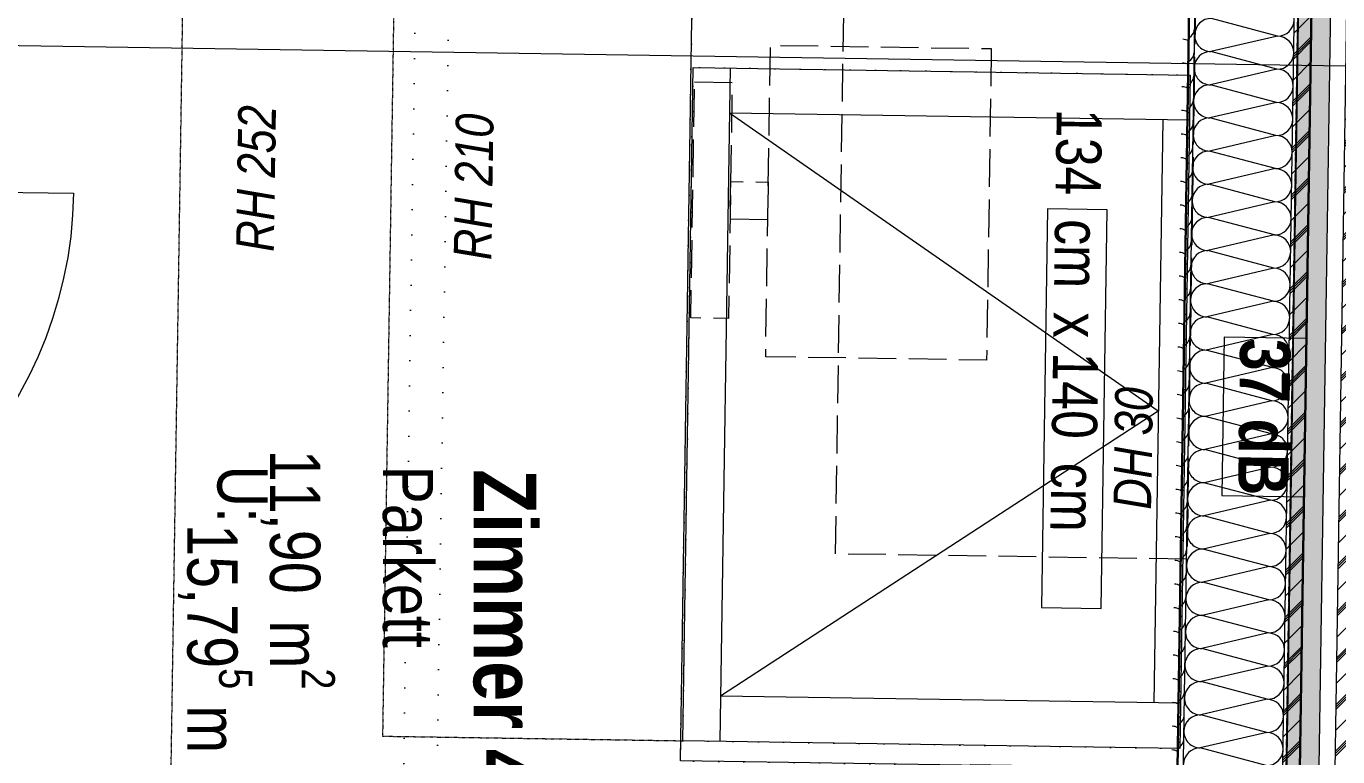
# Model space of a CAD drawing. Header units: metres. Extents: x -19025 to 34897, y -14024 to 26069.
# Drawn here: x -3271 to -659, y 9351 to 10804 of the extents above; entities that cross this region are included whole.
import ezdxf
from ezdxf.enums import TextEntityAlignment as Align

# ---------------------------------------------------------------- set-up
doc = ezdxf.new("R2010")
doc.units = ezdxf.units.M
doc.header["$MEASUREMENT"] = 0
for name, pattern in [('Punktlinie weit', [0.05, 0, -0.05]), ('Strichlinie eng', [0.1, 0.075, -0.025]), ('Strichlinie mittel', [0.15, 0.1, -0.05])]:
    doc.linetypes.add(name, pattern=pattern)
for name, color, linetype in [('11__100 Achsraster', 7, 'Continuous'), ('130 Wand Innen', 7, 'Continuous'), ('220 Bodenaufbau', 7, 'Continuous'), ('310 Dachkonstruktion massiv', 7, 'Continuous'), ('330 Dachdeckung', 7, 'Continuous'), ('510 Moeblierung', 7, 'Continuous'), ('810 Raumstempel', 7, 'Continuous'), ('930 Beschriftung Allgemein', 7, 'Continuous'), ('936 Beschriftung PP', 7, 'Continuous'), ('936 Beschriftung PP Schallschutz', 7, 'Continuous')]:
    doc.layers.add(name, color=color, linetype=linetype)
doc.styles.add('ERSTELLTER_STIL_1', font='ARIALN.TTF')
doc.styles.add('ERSTELLTER_STIL_2', font='ARIALNB.TTF')
doc.styles.add('ERSTELLTER_STIL_4', font='arialbd.ttf')
doc.styles.add('ERSTELLTER_STIL_6', font='ARIALNI.TTF')
doc.linetypes.add('Grenze Bezirk', pattern='A,0,[2,22HAUS116_412 STG1 _ 2.DG_IndexB_2026-08-161.Shx,S=0.001587,R=0,X=0,Y=0],-0.25,0', length=0.25)
pattern_1 = [(225, (-0.0023, 0.0023), (-0.04596194, 0.04596194), []), (225, (0, 0), (-0.04596194, 0.04596194), []), (225, (0.0023, -0.0023), (-0.04596194, 0.04596194), []), (225, (-0.068943, -0.02298), (-0.02298097, 0.02298097), [])]

# ---------------------------------------------------------------- blocks, each defined once
blk = doc.blocks.new('Decke_1_1', base_point=(-12.5417, 13.2338))
at = {"layer": '220 Bodenaufbau', "color": 7, "linetype": 'Continuous', "lineweight": 13, "flags": 128}
blk.add_lwpolyline([(-12.482, 21.772), (-12.74, 17.1693), (-10.4444, 17.0406), (-10.6591, 13.2049), (-12.5417, 13.2338), (-12.638, 6.9481), (-12.5214, 6.9463), (-12.5836, 2.8868), (-8.4848, 2.8239), (-8.5307, -0.1696), (-2.6045, -0.1696), (-2.5423, 3.8838), (-1.8278, 3.873), (-1.7618, 8.1713), (-2.5953, 8.1841), (-2.4657, 16.6303), (-2.3698, 16.6251), (-2.1874, 19.881)], dxfattribs=at)
blk = doc.blocks.new('Büroarbeitsplatz 27[81]_1', base_point=(-2.689, 15.4466))
at = {"layer": '510 Moeblierung', "color": 253, "linetype": 'Strichlinie eng', "lineweight": 9, "true_color": 0x9f9f9f, "flags": 128}
for points in [[(-2.689, 15.4466), (-2.7104, 14.0467), (-3.4103, 14.0575), (-3.3889, 15.4573)], [(-3.0999, 15.0628), (-3.1094, 14.4429), (-3.5493, 14.4497), (-3.5398, 15.0696)], [(-3.691, 14.9969), (-3.616, 14.9957), (-3.6232, 14.5258), (-3.6982, 14.5269)], [(-3.5452, 14.7221), (-3.6202, 14.7233), (-3.619, 14.7983), (-3.544, 14.7971)]]:
    blk.add_lwpolyline(points, close=True, dxfattribs=at)
blk = doc.blocks.new('Zimmer 4_029_34_1', base_point=(-4.3558, 13.9388))
at = {"layer": '810 Raumstempel', "color": 7, "lineweight": 13, "char_height": 0.1, "attachment_point": 1, "rotation": 270, "style": 'ERSTELLTER_STIL_1'}
for s, insert in [('\\A1;{\\pql;\\pt0,0.05;\\fArial Narrow|b0|i0|c0|p0;\\W1.000000;11,90\\fArial Narrow|b0|i0|c0|p0;\\W1.000000;\\A1{\\H.66x;\\S^  ;}\\fArial Narrow|b0|i0|c0|p0;\\W1.000000; m\\fArial Narrow|b0|i0|c0|p0;\\W1.000000;\\A1{\\H.66x;\\S2^  ;}}', (-4.4072, 14.2646)), ('\\A1;{\\pql;\\pt0,0.05;\\fArial Narrow|b0|i0|c0|p0;\\W1.000000;15,79\\fArial Narrow|b0|i0|c0|p0;\\W1.000000;\\A1{\\H.66x;\\S5^  ;}\\fArial Narrow|b0|i0|c0|p0;\\W1.000000; m\\fArial Narrow|b0|i0|c0|p0;\\W1.000000;\\A1{\\H.66x;\\S^  ;}}', (-4.5719, 14.1167))]:
    blk.add_mtext(s, dxfattribs=dict(at, insert=insert))
at = {"layer": '810 Raumstempel', "color": 7, "lineweight": 13}
for tag, height, style, p in [('DUMMY_892', 0.1, 'ERSTELLTER_STIL_1', (-4.3763, 14.2646)), ('DUMMY_891', 0.1, 'ERSTELLTER_STIL_1', (-4.2116, 14.2646)), ('perimeterCode', 0.1, 'ERSTELLTER_STIL_1', (-4.5411, 14.2333)), ('stFloorCovering', 0.1, 'ERSTELLTER_STIL_1', (-4.2116, 14.2333)), ('ROOM_NAME', 0.125, 'ERSTELLTER_STIL_2', (-4.0058, 14.2259)), ('DUMMY_890', 0.125, 'ERSTELLTER_STIL_2', (-4.0058, 13.6212))]:
    blk.add_attdef(tag, text='', height=height, rotation=270, dxfattribs=dict(at, style=style)).set_placement(p, align=Align.TOP_LEFT)
blk = doc.blocks.new('Wand_47_1', base_point=(-2.4462, 17.9045))
at = {"layer": '130 Wand Innen', "linetype": 'Continuous', "lineweight": 13, "true_color": 0xa7a7a7}
h = blk.add_hatch(dxfattribs=at)
h.set_pattern_fill('GIPSKARTONWAND_0001', color=253, style=0, pattern_type=2)
h.set_pattern_definition([(314.1214, (0, 0), (0.03589331, 0.03480906), [0.05, 0]), (44.1214, (0, 0), (-0.03480906, 0.03589331), [0.05, 0])])
h.paths.add_polyline_path([(-2.4638, 16.7559), (-2.5934, 8.3041), (-2.5285, 8.3031), (-2.3988, 16.7549)])
at = {"layer": '130 Wand Innen', "color": 7, "linetype": 'Continuous', "lineweight": 13, "flags": 128}
for points in [[(-2.4638, 16.7559), (-2.5934, 8.3041)], [(-2.5285, 8.3031), (-2.3988, 16.7549)]]:
    blk.add_lwpolyline(points, dxfattribs=at)
blk = doc.blocks.new('Zargentür 1-Fl 27_18')
at = {"layer": '130 Wand Innen', "color": 7, "linetype": 'Continuous', "lineweight": 13}
for p, q in [((0.42, 0.015), (0.42, 0.855)), ((-0.42, 0.01), (-0.49, 0.01)), ((-0.49, 0.01), (-0.49, 0)), ((-0.49, 0), (-0.44, 0)), ((-0.44, 0), (-0.44, -0.105)), ((-0.44, -0.105), (-0.44, 0)), ((-0.44, -0.105), (-0.44, 0)), ((-0.42, 0.015), (-0.42, -0.025)), ((0.42, 0.015), (-0.42, 0.015)), ((-0.42, -0.025), (-0.42, 0.01)), ((0.42, -0.025), (0.42, 0.015)), ((0.42, -0.025), (0.42, 0.01)), ((0.42, 0.01), (0.49, 0.01)), ((0.49, 0), (0.44, 0)), ((0.44, 0), (0.44, -0.105)), ((0.44, -0.105), (0.44, 0)), ((0.44, -0.105), (0.44, 0)), ((0.49, 0.01), (0.49, 0)), ((-0.4, -0.025), (-0.42, -0.025)), ((-0.42, -0.025), (0.42, -0.025)), ((-0.4, -0.105), (-0.4, -0.025)), ((0.4, -0.105), (0.4, -0.025)), ((0.4, -0.025), (0.42, -0.025)), ((-0.44, -0.105), (-0.49, -0.105)), ((-0.49, -0.105), (-0.49, -0.115)), ((-0.49, -0.115), (-0.42, -0.115)), ((-0.42, -0.115), (-0.42, -0.105)), ((-0.42, -0.105), (-0.4, -0.105)), ((0.42, -0.105), (0.4, -0.105)), ((0.42, -0.115), (0.42, -0.105)), ((0.49, -0.115), (0.42, -0.115)), ((0.44, -0.105), (0.49, -0.105)), ((0.49, -0.105), (0.49, -0.115))]:
    blk.add_line(p, q, dxfattribs=at)
blk.add_arc((0.42, 0.015), 0.84, 90, 180, dxfattribs=at)
blk = doc.blocks.new('Wand_137_1', base_point=(-5.7796, 14.9763))
at = {"layer": '130 Wand Innen', "color": 7, "linetype": 'Continuous', "lineweight": 13, "xscale": -1, "rotation": 269.1212168320581}
blk.add_blockref('Zargentür 1-Fl 27_18', (-5.789, 14.3681), dxfattribs=at)
blk = doc.blocks.new('*X581')
at = {"layer": '310 Dachkonstruktion massiv', "color": 7, "linetype": 'Continuous', "lineweight": 13}
for p, q in [((-2.5301, 15.0878), (-2.6615, 15.1228)), ((-2.5301, 15.0878), (-2.6626, 15.0568)), ((-2.5311, 15.0218), (-2.6626, 15.0568)), ((-2.5311, 15.0218), (-2.6636, 14.9909)), ((-2.5321, 14.9558), (-2.6636, 14.9909)), ((-2.5321, 14.9558), (-2.6646, 14.9249)), ((-2.5331, 14.8898), (-2.6646, 14.9249)), ((-2.5331, 14.8898), (-2.6656, 14.8589)), ((-2.5341, 14.8239), (-2.6656, 14.8589)), ((-2.5341, 14.8239), (-2.6666, 14.7929)), ((-2.5351, 14.7579), (-2.6666, 14.7929)), ((-2.5351, 14.7579), (-2.6676, 14.7269)), ((-2.5361, 14.6919), (-2.6676, 14.7269)), ((-2.5361, 14.6919), (-2.6686, 14.6609)), ((-2.5372, 14.6259), (-2.6686, 14.6609)), ((-2.5372, 14.6259), (-2.6696, 14.5949)), ((-2.5382, 14.5599), (-2.6696, 14.5949)), ((-2.5382, 14.5599), (-2.6707, 14.5289)), ((-2.5392, 14.4939), (-2.6707, 14.5289)), ((-2.5392, 14.4939), (-2.6717, 14.4629)), ((-2.5402, 14.4279), (-2.6717, 14.4629)), ((-2.5402, 14.4279), (-2.6727, 14.397)), ((-2.5412, 14.3619), (-2.6727, 14.397)), ((-2.5412, 14.3619), (-2.6737, 14.331)), ((-2.5422, 14.2959), (-2.6737, 14.331)), ((-2.5422, 14.2959), (-2.6747, 14.265)), ((-2.5432, 14.23), (-2.6747, 14.265)), ((-2.5432, 14.23), (-2.6757, 14.199)), ((-2.5442, 14.164), (-2.6757, 14.199)), ((-2.5442, 14.164), (-2.6767, 14.133)), ((-2.5453, 14.098), (-2.6767, 14.133)), ((-2.5453, 14.098), (-2.6777, 14.067)), ((-2.5463, 14.032), (-2.6777, 14.067)), ((-2.5463, 14.032), (-2.6788, 14.001)), ((-2.5473, 13.966), (-2.6788, 14.001)), ((-2.5473, 13.966), (-2.6798, 13.935)), ((-2.5483, 13.9), (-2.6798, 13.935)), ((-2.5483, 13.9), (-2.6808, 13.869)), ((-2.5493, 13.834), (-2.6808, 13.869)), ((-2.5493, 13.834), (-2.6818, 13.8031)), ((-2.5503, 13.768), (-2.6818, 13.8031)), ((-2.5503, 13.768), (-2.6828, 13.7371)), ((-2.5513, 13.702), (-2.6828, 13.7371)), ((-2.5513, 13.702), (-2.6838, 13.6711)), ((-2.5523, 13.6361), (-2.6838, 13.6711))]:
    blk.add_line(p, q, dxfattribs=at)
for centre, start, end in [((-2.662, 15.0898), 89.1212, 179.1212), ((-2.5296, 15.1208), 269.1212, 359.1212), ((-2.662, 15.0898), 179.1212, 269.1212), ((-2.5306, 15.0548), 359.1212, 89.1212), ((-2.6631, 15.0238), 89.1212, 179.1212), ((-2.5306, 15.0548), 269.1212, 359.1212), ((-2.6631, 15.0238), 179.1212, 269.1212), ((-2.5316, 14.9888), 359.1212, 89.1212), ((-2.6641, 14.9579), 89.1212, 179.1212), ((-2.5316, 14.9888), 269.1212, 359.1212), ((-2.6641, 14.9579), 179.1212, 269.1212), ((-2.5326, 14.9228), 359.1212, 89.1212), ((-2.6651, 14.8919), 89.1212, 179.1212), ((-2.5326, 14.9228), 269.1212, 359.1212), ((-2.6651, 14.8919), 179.1212, 269.1212), ((-2.5336, 14.8569), 359.1212, 89.1212), ((-2.6661, 14.8259), 89.1212, 179.1212), ((-2.5336, 14.8569), 269.1212, 359.1212), ((-2.6661, 14.8259), 179.1212, 269.1212), ((-2.5346, 14.7909), 359.1212, 89.1212), ((-2.6671, 14.7599), 89.1212, 179.1212), ((-2.5346, 14.7909), 269.1212, 359.1212), ((-2.6671, 14.7599), 179.1212, 269.1212), ((-2.5356, 14.7249), 359.1212, 89.1212), ((-2.6681, 14.6939), 89.1212, 179.1212), ((-2.5356, 14.7249), 269.1212, 359.1212), ((-2.6681, 14.6939), 179.1212, 269.1212), ((-2.5367, 14.6589), 359.1212, 89.1212), ((-2.6691, 14.6279), 89.1212, 179.1212), ((-2.5367, 14.6589), 269.1212, 359.1212), ((-2.6691, 14.6279), 179.1212, 269.1212), ((-2.5377, 14.5929), 359.1212, 89.1212), ((-2.6701, 14.5619), 89.1212, 179.1212), ((-2.5377, 14.5929), 269.1212, 359.1212), ((-2.6701, 14.5619), 179.1212, 269.1212), ((-2.5387, 14.5269), 359.1212, 89.1212), ((-2.6712, 14.4959), 89.1212, 179.1212), ((-2.5387, 14.5269), 269.1212, 359.1212), ((-2.6712, 14.4959), 179.1212, 269.1212), ((-2.5397, 14.4609), 359.1212, 89.1212), ((-2.6722, 14.4299), 89.1212, 179.1212), ((-2.5397, 14.4609), 269.1212, 359.1212), ((-2.6722, 14.4299), 179.1212, 269.1212), ((-2.5407, 14.3949), 359.1212, 89.1212), ((-2.6732, 14.364), 89.1212, 179.1212), ((-2.5407, 14.3949), 269.1212, 359.1212), ((-2.6732, 14.364), 179.1212, 269.1212), ((-2.5417, 14.3289), 359.1212, 89.1212), ((-2.6742, 14.298), 89.1212, 179.1212), ((-2.5417, 14.3289), 269.1212, 359.1212), ((-2.6742, 14.298), 179.1212, 269.1212), ((-2.5427, 14.263), 359.1212, 89.1212), ((-2.6752, 14.232), 89.1212, 179.1212), ((-2.5427, 14.263), 269.1212, 359.1212), ((-2.6752, 14.232), 179.1212, 269.1212), ((-2.5437, 14.197), 359.1212, 89.1212), ((-2.6762, 14.166), 89.1212, 179.1212), ((-2.5437, 14.197), 269.1212, 359.1212), ((-2.6762, 14.166), 179.1212, 269.1212), ((-2.5447, 14.131), 359.1212, 89.1212), ((-2.6772, 14.1), 89.1212, 179.1212), ((-2.5447, 14.131), 269.1212, 359.1212), ((-2.6772, 14.1), 179.1212, 269.1212), ((-2.5458, 14.065), 359.1212, 89.1212), ((-2.6782, 14.034), 89.1212, 179.1212), ((-2.5458, 14.065), 269.1212, 359.1212), ((-2.6782, 14.034), 179.1212, 269.1212), ((-2.5468, 13.999), 359.1212, 89.1212), ((-2.6793, 13.968), 89.1212, 179.1212), ((-2.5468, 13.999), 269.1212, 359.1212), ((-2.6793, 13.968), 179.1212, 269.1212), ((-2.5478, 13.933), 359.1212, 89.1212), ((-2.6803, 13.902), 89.1212, 179.1212), ((-2.5478, 13.933), 269.1212, 359.1212), ((-2.6803, 13.902), 179.1212, 269.1212), ((-2.5488, 13.867), 359.1212, 89.1212), ((-2.6813, 13.836), 89.1212, 179.1212), ((-2.5488, 13.867), 269.1212, 359.1212), ((-2.6813, 13.836), 179.1212, 269.1212), ((-2.5498, 13.801), 359.1212, 89.1212), ((-2.6823, 13.7701), 89.1212, 179.1212), ((-2.5498, 13.801), 269.1212, 359.1212), ((-2.6823, 13.7701), 179.1212, 269.1212), ((-2.5508, 13.735), 359.1212, 89.1212), ((-2.6833, 13.7041), 89.1212, 179.1212), ((-2.5508, 13.735), 269.1212, 359.1212), ((-2.6833, 13.7041), 179.1212, 269.1212), ((-2.5518, 13.6691), 359.1212, 89.1212), ((-2.6843, 13.6381), 89.1212, 179.1212), ((-2.5518, 13.6691), 269.1212, 359.1212)]:
    blk.add_arc(centre, 0.033, start, end, dxfattribs=at)
blk = doc.blocks.new('*X582')
at = {"layer": '310 Dachkonstruktion massiv', "color": 7, "linetype": 'Continuous', "lineweight": 13}
for centre, start, end in [((-2.7184, 15.1048), 298.7755, 359.1212), ((-2.7191, 15.0577), 59.4669, 89.1212), ((-2.7191, 15.0577), 298.7755, 359.1212), ((-2.7198, 15.0106), 59.4669, 89.1212), ((-2.7198, 15.0106), 298.7755, 359.1212), ((-2.7206, 14.9634), 59.4669, 89.1212), ((-2.7206, 14.9634), 298.7755, 359.1212), ((-2.7213, 14.9163), 59.4669, 89.1212), ((-2.7213, 14.9163), 298.7755, 359.1212), ((-2.722, 14.8692), 59.4669, 89.1212), ((-2.722, 14.8692), 298.7755, 359.1212), ((-2.7227, 14.822), 59.4669, 89.1212), ((-2.7227, 14.822), 298.7755, 359.1212), ((-2.7235, 14.7749), 59.4669, 89.1212), ((-2.7235, 14.7749), 298.7755, 359.1212), ((-2.7242, 14.7278), 59.4669, 89.1212), ((-2.7242, 14.7278), 298.7755, 359.1212), ((-2.7249, 14.6806), 59.4668, 89.1212), ((-2.7249, 14.6806), 298.7755, 359.1212), ((-2.7256, 14.6335), 59.4668, 89.1212), ((-2.7256, 14.6335), 298.7756, 359.1212), ((-2.7263, 14.5864), 59.4668, 89.1212), ((-2.7263, 14.5864), 298.7756, 359.1212), ((-2.7271, 14.5392), 59.4668, 89.1212), ((-2.7271, 14.5392), 298.7756, 359.1212), ((-2.7278, 14.4921), 59.4668, 89.1212), ((-2.7278, 14.4921), 298.7756, 359.1212), ((-2.7285, 14.445), 59.4668, 89.1212), ((-2.7285, 14.445), 298.7756, 359.1212), ((-2.7292, 14.3978), 59.4668, 89.1212), ((-2.7292, 14.3978), 298.7756, 359.1212), ((-2.73, 14.3507), 59.4668, 89.1212), ((-2.73, 14.3507), 298.7756, 359.1212), ((-2.7307, 14.3036), 59.4668, 89.1212), ((-2.7307, 14.3036), 298.7756, 359.1212), ((-2.7314, 14.2564), 59.4668, 89.1212), ((-2.7314, 14.2564), 298.7756, 359.1212), ((-2.7321, 14.2093), 59.4668, 89.1212), ((-2.7329, 14.1621), 59.4668, 89.1212), ((-2.7321, 14.2093), 298.7756, 359.1212), ((-2.7329, 14.1621), 298.7756, 359.1212), ((-2.7336, 14.115), 59.4668, 89.1212), ((-2.7336, 14.115), 298.7756, 359.1212), ((-2.7343, 14.0679), 59.4668, 89.1212), ((-2.7343, 14.0679), 298.7756, 359.1212), ((-2.735, 14.0207), 59.4668, 89.1212), ((-2.735, 14.0207), 298.7756, 359.1212), ((-2.7357, 13.9736), 59.4668, 89.1212), ((-2.7365, 13.9265), 59.4668, 89.1212), ((-2.7357, 13.9736), 298.7756, 359.1212), ((-2.7365, 13.9265), 298.7756, 359.1212), ((-2.7372, 13.8793), 59.4667, 89.1212), ((-2.7372, 13.8793), 298.7756, 359.1212), ((-2.7379, 13.8322), 59.4667, 89.1212), ((-2.7379, 13.8322), 298.7756, 359.1212), ((-2.7386, 13.7851), 59.4667, 89.1212), ((-2.7386, 13.7851), 298.7757, 359.1212), ((-2.7394, 13.7379), 59.4667, 89.1212), ((-2.7401, 13.6908), 59.4667, 89.1212), ((-2.7394, 13.7379), 298.7757, 359.1212), ((-2.7401, 13.6908), 298.7757, 359.1212), ((-2.7408, 13.6437), 59.4667, 89.1212)]:
    blk.add_arc(centre, 0.0236, start, end, dxfattribs=at)
blk = doc.blocks.new('Einfache Dachfensteröffnung_5')
at = {"layer": '310 Dachkonstruktion massiv', "color": 94, "linetype": 'Continuous', "lineweight": 13, "true_color": 0x009d00}
for p, q in [((1.43, 0.9899), (-1.43, 0.9899)), ((-1.43, 0.9899), (-1.43, 0)), ((1.43, 0), (1.43, 0.9899)), ((-1.43, 0), (1.43, 0))]:
    blk.add_line(p, q, dxfattribs=at)
blk = doc.blocks.new('Dachfläche_19_1', base_point=(-4.3565, 8.0111))
at = {"layer": '310 Dachkonstruktion massiv', "linetype": 'Continuous', "lineweight": 13, "true_color": 0xd2b48c}
h = blk.add_hatch(dxfattribs=at)
h.set_pattern_fill('VOLLHOLZ_SN21_0001', color=43, style=0, pattern_type=2)
h.set_pattern_definition(pattern_1)
h.paths.add_polyline_path([(-2.606, 7.9842), (-2.5721, 7.9837), (-2.4191, 17.9587), (-2.453, 17.9599)])
at = {"layer": '310 Dachkonstruktion massiv', "color": 255, "linetype": 'Punktlinie weit', "lineweight": 13, "flags": 128}
for points in [[(-3.075, 17.9821), (-4.2029, 18.0224), (-4.3565, 8.0111)], [(-3.1417, 13.6367), (-3.7192, 13.6455), (-3.6753, 16.5052), (-3.0978, 16.4963)]]:
    blk.add_lwpolyline(points, dxfattribs=at)
at = {"layer": '310 Dachkonstruktion massiv', "color": 7, "linetype": 'Continuous', "lineweight": 18, "flags": 128}
for points in [[(-2.804, 7.9873), (-2.6509, 17.967)], [(-2.606, 7.9842), (-2.453, 17.9599)], [(-2.5721, 7.9837), (-2.4191, 17.9587)]]:
    blk.add_lwpolyline(points, dxfattribs=at)
at = {"layer": '310 Dachkonstruktion massiv', "color": 7, "linetype": 'Continuous', "lineweight": 30, "flags": 128}
blk.add_lwpolyline([(-3.0978, 16.4963), (-2.6855, 16.49), (-2.7293, 13.6303), (-3.1417, 13.6367)], dxfattribs=at)
at = {"layer": '310 Dachkonstruktion massiv', "color": 7, "linetype": 'Continuous', "lineweight": 13}
for name in ['*X582', '*X581']:
    blk.add_blockref(name, (0, 0), dxfattribs=at)
at = {"layer": '310 Dachkonstruktion massiv', "linetype": 'Continuous', "lineweight": 0, "xscale": -1, "rotation": 89.12119309730059}
blk.add_blockref('Einfache Dachfensteröffnung_5', (-2.7074, 15.0602), dxfattribs=at)
blk = doc.blocks.new('VELUX GPU_4')
at = {"layer": '330 Dachdeckung', "color": 7, "linetype": 'Continuous', "lineweight": 13}
for p, q in [((-0.67, 0.9157), (0.67, 0.9157)), ((-0.58, 0), (-0.58, 0.9157)), ((0, 0.053), (-0.58, 0.9157)), ((0, 0.053), (0.58, 0.9157)), ((0.58, 0), (0.58, 0.9157)), ((-0.58, 0.053), (0.58, 0.053))]:
    blk.add_line(p, q, dxfattribs=at)
at = {"layer": '330 Dachdeckung', "color": 7, "linetype": 'Continuous', "lineweight": 13, "flags": 128}
blk.add_lwpolyline([(-0.67, 0), (0.67, 0), (0.67, 0.9899), (-0.67, 0.9899)], close=True, dxfattribs=at)
blk = doc.blocks.new('Dachfläche_53_1', base_point=(-4.285, 8.3301))
at = {"layer": '330 Dachdeckung', "linetype": 'Continuous', "lineweight": 13, "true_color": 0xd2b48c}
h = blk.add_hatch(dxfattribs=at)
h.set_pattern_fill('VOLLHOLZ_SN21_0001', color=43, style=0, pattern_type=2)
h.set_pattern_definition(pattern_1)
h.paths.add_polyline_path([(-2.4965, 8.3027), (-2.4625, 8.3022), (-2.3145, 17.955), (-2.3484, 17.9562)])
at = {"layer": '330 Dachdeckung', "color": 255, "linetype": 'Punktlinie weit', "lineweight": 13, "flags": 128}
blk.add_lwpolyline([(-2.4191, 17.9587), (-4.1364, 18.02), (-4.285, 8.3301)], dxfattribs=at)
at = {"layer": '330 Dachdeckung', "color": 7, "linetype": 'Continuous', "lineweight": 30, "flags": 128}
blk.add_lwpolyline([(-2.4191, 17.9587), (-2.5672, 8.3038)], dxfattribs=at)
at = {"layer": '330 Dachdeckung', "color": 7, "linetype": 'Continuous', "lineweight": 13, "flags": 128}
blk.add_lwpolyline([(-2.4965, 8.3027), (-2.3484, 17.9562)], dxfattribs=at)
at = {"layer": '330 Dachdeckung', "color": 255, "linetype": 'Punktlinie weit', "lineweight": 13, "flags": 128}
blk.add_lwpolyline([(-3.7145, 13.6854), (-3.6939, 15.0253), (-2.7041, 15.0101), (-2.7247, 13.6702)], close=True, dxfattribs=at)
at = {"layer": '330 Dachdeckung', "linetype": 'Continuous', "lineweight": 0, "xscale": -1, "rotation": 89.12119309730059}
blk.add_blockref('VELUX GPU_4', (-2.7144, 14.3402), dxfattribs=at)
blk = doc.blocks.new('Standard-Rastermarker_17')
at = {"layer": '11__100 Achsraster', "color": 8, "linetype": 'Grenze Bezirk', "lineweight": 5}
blk.add_line((1.0422, 0), (24.3563, 0), dxfattribs=at)
at = {"layer": '11__100 Achsraster', "color": 8, "lineweight": 5, "style": 'ERSTELLTER_STIL_4'}
blk.add_attdef('AC_MarkerText_1', text='', height=0.2, rotation=270.8788, dxfattribs=at).set_placement((-0.1043, -0.0435), align=Align.TOP_CENTER)
blk = doc.blocks.new('Etikett_101_1', base_point=(-2.8692, 14.7422))
at = {"layer": '936 Beschriftung PP', "color": 7, "linetype": 'Continuous', "lineweight": 13, "flags": 128}
blk.add_lwpolyline([(-3, 13.9507), (-2.8814, 13.9488), (-2.8692, 14.7422), (-2.9878, 14.7441)], close=True, dxfattribs=at)
at = {"layer": '936 Beschriftung PP', "color": 7, "lineweight": 13, "insert": (-2.8946, 13.949), "char_height": 0.09, "attachment_point": 3, "rotation": 269.1212, "style": 'ERSTELLTER_STIL_1'}
blk.add_mtext('\\A1;{\\pqr;\\pt0,1;\\fArial Narrow|b0|i0|c0|p0;\\W1.000000;134\\fArial Narrow|b0|i0|c0|p0;\\W1.000000;\\A1{\\H.66x;\\S^  ;}\\fArial Narrow|b0|i0|c0|p0;\\W1.000000; cm\\fArial Narrow|b0|i0|c0|p0;\\W1.000000;\\A1{\\H.66x;\\S^  ;}\\fArial Narrow|b0|i0|c0|p0;\\W1.000000; x \\fArial Narrow|b0|i0|c0|p0;\\W1.000000;\\fArial Narrow|b0|i0|c0|p0;\\W1.000000;\\fArial Narrow|b0|i0|c0|p0;\\W1.000000;\\fArial Narrow|b0|i0|c0|p0;\\W1.000000;\\fArial Narrow|b0|i0|c0|p0;\\W1.000000;140\\fArial Narrow|b0|i0|c0|p0;\\W1.000000;\\A1{\\H.66x;\\S^  ;}\\fArial Narrow|b0|i0|c0|p0;\\W1.000000; cm\\fArial Narrow|b0|i0|c0|p0;\\W1.000000;\\A1{\\H.66x;\\S^  ;}\\fArial Narrow|b0|i0|c0|p0;\\W1.000000;\\fArial Narrow|b0|i0|c0|p0;\\W1.000000;\\fArial Narrow|b0|i0|c0|p0;\\W1.000000;\\fArial Narrow|b0|i0|c0|p0;\\W1.000000;\\fArial Narrow|b0|i0|c0|p0;\\W1.000000;\\fArial Narrow|b0|i0|c0|p0;\\W1.000000;\\fArial Narrow|b0|i0|c0|p0;\\W1.000000;\\A1{\\H.66x;\\S^  ;}\\fArial Narrow|b0|i0|c0|p0;\\W1.000000;\\fArial Narrow|b0|i0|c0|p0;\\W1.000000;\\A1{\\H.66x;\\S^  ;}\\fArial Narrow|b0|i0|c0|p0;\\W1.000000;\\fArial Narrow|b0|i0|c0|p0;\\W1.000000;\\fArial Narrow|b0|i0|c0|p0;\\W1.000000;\\fArial Narrow|b0|i0|c0|p0;\\W1.000000;\\fArial Narrow|b0|i0|c0|p0;\\W1.000000;\\fArial Narrow|b0|i0|c0|p0;\\W1.000000;\\fArial Narrow|b0|i0|c0|p0;\\W1.000000;\\A1{\\H.66x;\\S^  ;}\\fArial Narrow|b0|i0|c0|p0;\\W1.000000;\\fArial Narrow|b0|i0|c0|p0;\\W1.000000;\\A1{\\H.66x;\\S^  ;}\\fArial Narrow|b0|i0|c0|p0;\\W1.000000;\\fArial Narrow|b0|i0|c0|p0;\\W1.000000;\\fArial Narrow|b0|i0|c0|p0;\\W1.000000;\\fArial Narrow|b0|i0|c0|p0;\\W1.000000;\\fArial Narrow|b0|i0|c0|p0;\\W1.000000;\\fArial Narrow|b0|i0|c0|p0;\\W1.000000;\\fArial Narrow|b0|i0|c0|p0;\\W1.000000;\\A1{\\H.66x;\\S^  ;}\\fArial Narrow|b0|i0|c0|p0;\\W1.000000;\\fArial Narrow|b0|i0|c0|p0;\\W1.000000;\\A1{\\H.66x;\\S^  ;}\\fArial Narrow|b0|i0|c0|p0;\\W1.000000;\\fArial Narrow|b0|i0|c0|p0;\\W1.000000;\\fArial Narrow|b0|i0|c0|p0;\\W1.000000;\\fArial Narrow|b0|i0|c0|p0;\\W1.000000;\\fArial Narrow|b0|i0|c0|p0;\\W1.000000;\\fArial Narrow|b0|i0|c0|p0;\\W1.000000;\\fArial Narrow|b0|i0|c0|p0;\\W1.000000;\\A1{\\H.66x;\\S^  ;}\\fArial Narrow|b0|i0|c0|p0;\\W1.000000;}', dxfattribs=at)
at = {"layer": '936 Beschriftung PP', "color": 7, "lineweight": 13, "style": 'ERSTELLTER_STIL_1'}
blk.add_attdef('DUMMY_92', text='', height=0.09, rotation=269.1212, dxfattribs=at).set_placement((-2.8692, 14.7422), align=Align.TOP_LEFT)

msp = doc.modelspace()

# ---------------------------------------------------------------- linework, layer by layer
at = {"layer": '930 Beschriftung Allgemein', "color": 7, "linetype": 'Strichlinie mittel', "lineweight": 13}
msp.add_line((-2994.456, 8511.092), (-2933.471, 12486.87), dxfattribs=at)
for points in [[(-1723.576, 12468.332), (-713.943, 12452.845), (-766.032, 9057.036), (-1774.953, 9072.513)], [(-1016.149, 12148.147), (-2518.264, 12171.189), (-2560.902, 9391.516), (-1963.164, 9382.347)]]:
    msp.add_lwpolyline(points, dxfattribs=at)
at = {"layer": '936 Beschriftung PP Schallschutz', "color": 7, "linetype": 'Continuous', "lineweight": 13, "flags": 128}
msp.add_lwpolyline([(-884.693, 10185.44), (-889.528, 9870.242), (-724.841, 9867.716), (-720.006, 10182.913), (-884.693, 10185.44)], close=True, dxfattribs=at)

# ---------------------------------------------------------------- block references
at = {"layer": '11__100 Achsraster', "color": 7, "linetype": 'Continuous', "lineweight": 18, "xscale": 999.9999999999995, "yscale": 999.9999999999995, "zscale": 999.9999999999995, "rotation": 359.1211930973007}
msp.add_blockref('Standard-Rastermarker_17', (-18510.905, 10999.368), dxfattribs=at)
at = {"layer": '130 Wand Innen', "color": 7, "lineweight": 30, "xscale": 1000, "yscale": 1000, "zscale": 1000}
for name, p in [('Wand_47_1', (-694.888, 13601.391)), ('Wand_137_1', (-4028.314, 10673.242))]:
    msp.add_blockref(name, p, dxfattribs=at)
at = {"layer": '220 Bodenaufbau', "color": 7, "linetype": 'Continuous', "lineweight": 13, "xscale": 1000, "yscale": 1000, "zscale": 1000}
msp.add_blockref('Decke_1_1', (-10790.357, 8930.711), dxfattribs=at)
at = {"layer": '310 Dachkonstruktion massiv', "color": 7, "linetype": 'Continuous', "lineweight": 13, "xscale": 1000, "yscale": 1000, "zscale": 1000}
msp.add_blockref('Dachfläche_19_1', (-2605.145, 3708.022), dxfattribs=at)
at = {"layer": '330 Dachdeckung', "color": 7, "linetype": 'Continuous', "lineweight": 13, "xscale": 1000, "yscale": 1000, "zscale": 1000}
msp.add_blockref('Dachfläche_53_1', (-2533.665, 4027.078), dxfattribs=at)
at = {"layer": '510 Moeblierung', "color": 253, "linetype": 'Strichlinie eng', "lineweight": 9, "true_color": 0x9f9f9f, "xscale": 1000, "yscale": 1000, "zscale": 1000}
msp.add_blockref('Büroarbeitsplatz 27[81]_1', (-937.622, 11143.506), dxfattribs=at)
at = {"layer": '810 Raumstempel', "color": 7, "linetype": 'Continuous', "lineweight": 13, "xscale": 1000, "yscale": 1000, "zscale": 1000}
msp.add_blockref('Zimmer 4_029_34_1', (-2604.431, 9635.694), dxfattribs=at).add_auto_attribs({'ROOM_NAME': 'Zimmer 4', 'stFloorCovering': 'Parkett', 'perimeterCode': 'U: '})
at = {"layer": '936 Beschriftung PP', "color": 7, "linetype": 'Continuous', "lineweight": 13, "xscale": 1000, "yscale": 1000, "zscale": 1000}
msp.add_blockref('Etikett_101_1', (-1117.899, 10439.177), dxfattribs=at)

# ---------------------------------------------------------------- texts
at = {"layer": '930 Beschriftung Allgemein', "color": 7, "linetype": 'Continuous', "lineweight": 13, "char_height": 75, "attachment_point": 2, "rotation": 89.121193, "style": 'ERSTELLTER_STIL_6'}
for s, insert in [('\\A1;{\\pqc;\\fArial Narrow|b0|i1|c0|p0;\\W1.000000;RH 25\\fArial Narrow|b0|i1|c0|p0;\\W1.000000;2}', (-2850.297, 10501.911)), ('\\A1;{\\pqc;\\fArial Narrow|b0|i1|c0|p0;\\W1.000000;RH\\fArial Narrow|b0|i1|c0|p0;\\W1.000000; \\fArial Narrow|b0|i1|c0|p0;\\W1.000000;210}', (-2417.055, 10485.301)), ('\\A1;{\\pqc;\\fArial Narrow|b0|i1|c0|p0;\\W1.000000;D\\fArial Narrow|b0|i1|c0|p0;\\W1.000000;H 30}', (-1103.513, 9964.889))]:
    msp.add_mtext(s, dxfattribs=dict(at, insert=insert))
at = {"layer": '936 Beschriftung PP Schallschutz', "color": 7, "linetype": 'Continuous', "lineweight": 13, "insert": (-856.484, 10027.371), "char_height": 100, "attachment_point": 8, "rotation": 269.121193, "style": 'ERSTELLTER_STIL_2'}
msp.add_mtext('\\A1;{\\pqc;\\fArial Narrow|b1|i0|c0|p0;\\W1.000000;37 dB}', dxfattribs=at)

doc.saveas('drawing.dxf')
